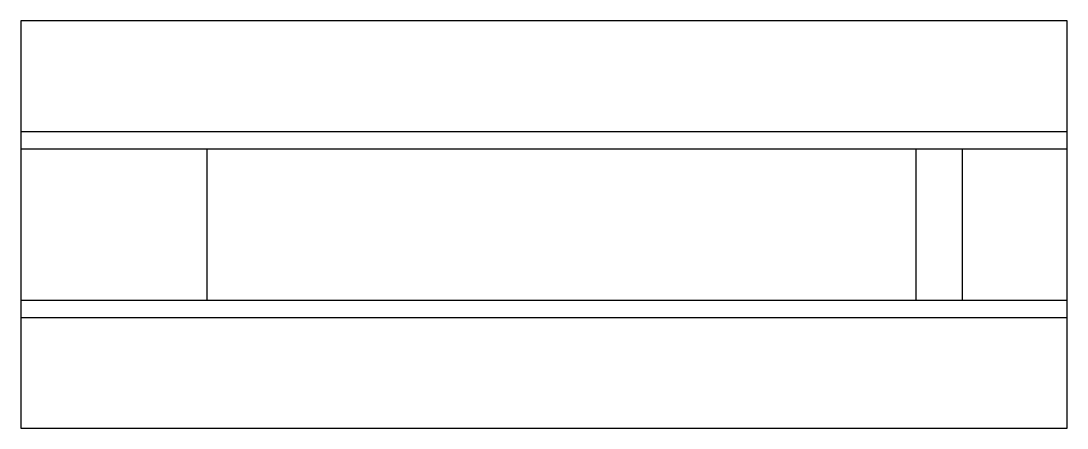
# Model space of a CAD drawing. Header units: millimetres. Extents: x 12 to 192, y 25 to 95.
import ezdxf

# ---------------------------------------------------------------- set-up
doc = ezdxf.new("R2010")
doc.units = ezdxf.units.MM
doc.header["$MEASUREMENT"] = 0

msp = doc.modelspace()

# ---------------------------------------------------------------- linework, layer by layer
for p, q in [((192.37, 94.83), (12.37, 94.83)), ((12.37, 94.83), (12.37, 24.83)), ((192.37, 24.83), (192.37, 94.83)), ((12.37, 75.83), (192.37, 75.83)), ((12.37, 72.83), (192.37, 72.83)), ((44.37, 72.83), (44.37, 46.83)), ((166.37, 72.83), (166.37, 46.83)), ((174.37, 46.83, 41), (174.37, 72.83, 41)), ((174.37, 72.83, 41), (174.37, 72.83, 33)), ((12.37, 46.83), (192.37, 46.83)), ((174.37, 46.83, 33), (174.37, 46.83, 41)), ((12.37, 43.83), (192.37, 43.83)), ((12.37, 24.83), (192.37, 24.83))]:
    msp.add_line(p, q)

doc.saveas('drawing.dxf')
